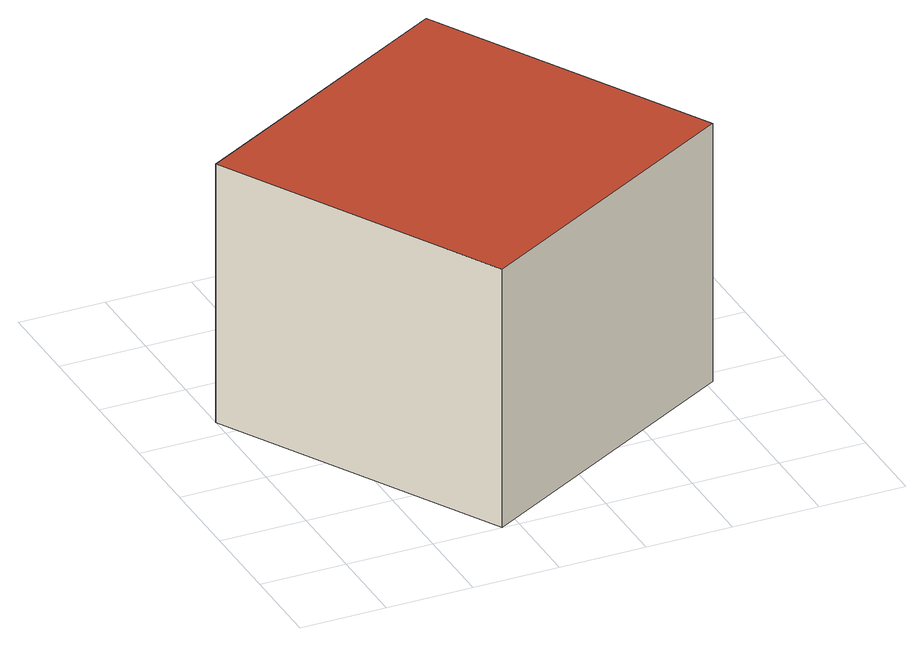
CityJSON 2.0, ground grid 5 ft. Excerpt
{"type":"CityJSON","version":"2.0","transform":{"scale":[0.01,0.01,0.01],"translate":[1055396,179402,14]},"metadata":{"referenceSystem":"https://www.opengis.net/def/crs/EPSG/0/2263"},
"CityObjects":{
"building1":{"type":"Building","attributes":{"name":"Bldg_3511008127","BIN":"4515487"},"geometry":[{"type":"MultiSurface","lod":"2","boundaries":[[[0,1,2,3]],[[4,5,6,7]],[[4,7,3,2]],[[5,4,2,1]],[[6,5,1,0]],[[7,6,0,3]]],"semantics":{"surfaces":[{"type":"GroundSurface"},{"type":"RoofSurface","BIN":"4515487"},{"type":"WallSurface"}],"values":[0,1,2,2,2,2]}}]}
},
"vertices":[
[904,2,15],[1,1626,15],[1640,2538,15],[2543,913,15],[1640,2538,1581],[1,1626,1581],[904,2,1581],[2543,913,1581]
]}
